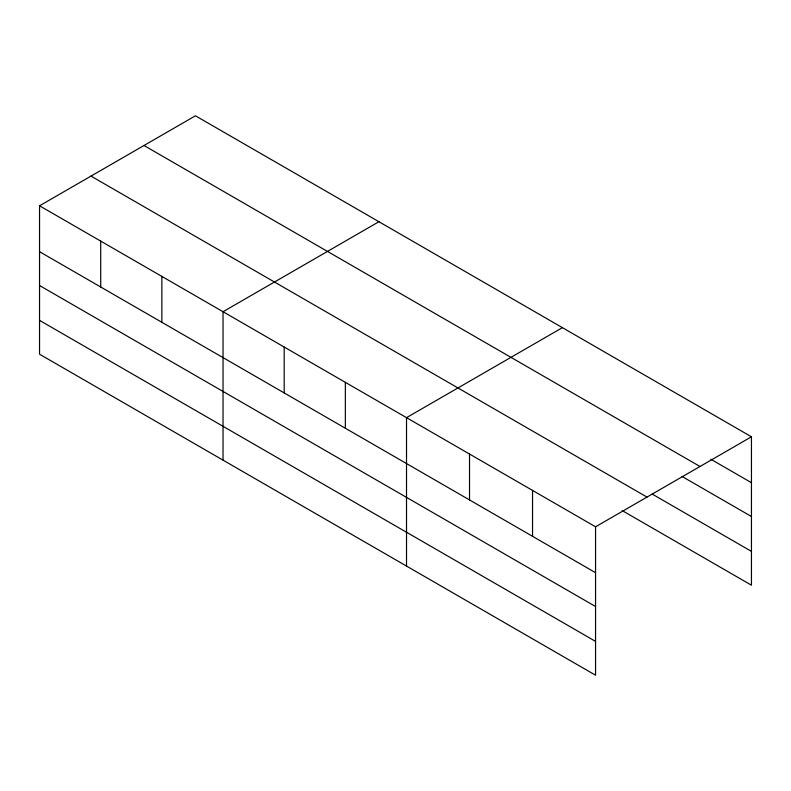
<?xml version="1.0" encoding="UTF-8"?>
<svg xmlns="http://www.w3.org/2000/svg" width="791" height="791" viewBox="0 0 791 791"><rect width="100%" height="100%" fill="white"/><g stroke="black" fill="none" stroke-linecap="round" stroke-linejoin="round"><path stroke-width="1.19" d="M595.554 606.519L595.554 526.796L39.55 205.798L39.55 354.21L595.554 675.207L595.554 606.519L39.55 285.521M622.22 510.59L751.45 585.202L751.45 436.79L195.446 115.793L39.55 205.798M378.929 221.717L223.032 311.723L223.032 460.135M562.411 327.652L406.515 417.658L406.515 566.069M595.554 526.796L751.45 436.79M710.862 459.255L751.45 482.688M144.002 145.495L700.005 466.492M682.03 476.439L751.45 516.513M652.12 494.029L751.45 551.376M90.995 176.096L646.998 497.094M39.55 251.686L595.554 572.694M39.55 320.375L595.554 641.382M532.541 490.42L532.541 536.308M469.528 454.034L469.528 499.932M345.351 382.35L345.351 428.238M284.187 347.041L284.187 392.929M161.868 276.415L161.868 322.303M100.714 241.107L100.714 286.995"/></g></svg>
